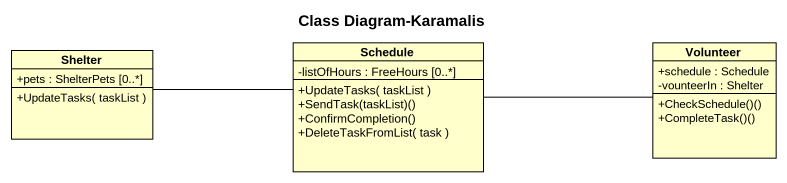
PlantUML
@startuml
title Class Diagram-Karamalis
hide circle
hide empty members
skinparam classAttributeIconSize 0
class Schedule {
  -listOfHours : FreeHours [0..*]
  +UpdateTasks( taskList )
  +SendTask(taskList)()
  +ConfirmCompletion()
  +DeleteTaskFromList( task )
}
class Volunteer {
  +schedule : Schedule
  -vounteerIn : Shelter
  +CheckSchedule()()
  +CompleteTask()()
}
class Shelter {
  +pets : ShelterPets [0..*]
  +UpdateTasks( taskList )
}
Volunteer -left- Schedule
Shelter -right- Schedule
@enduml
